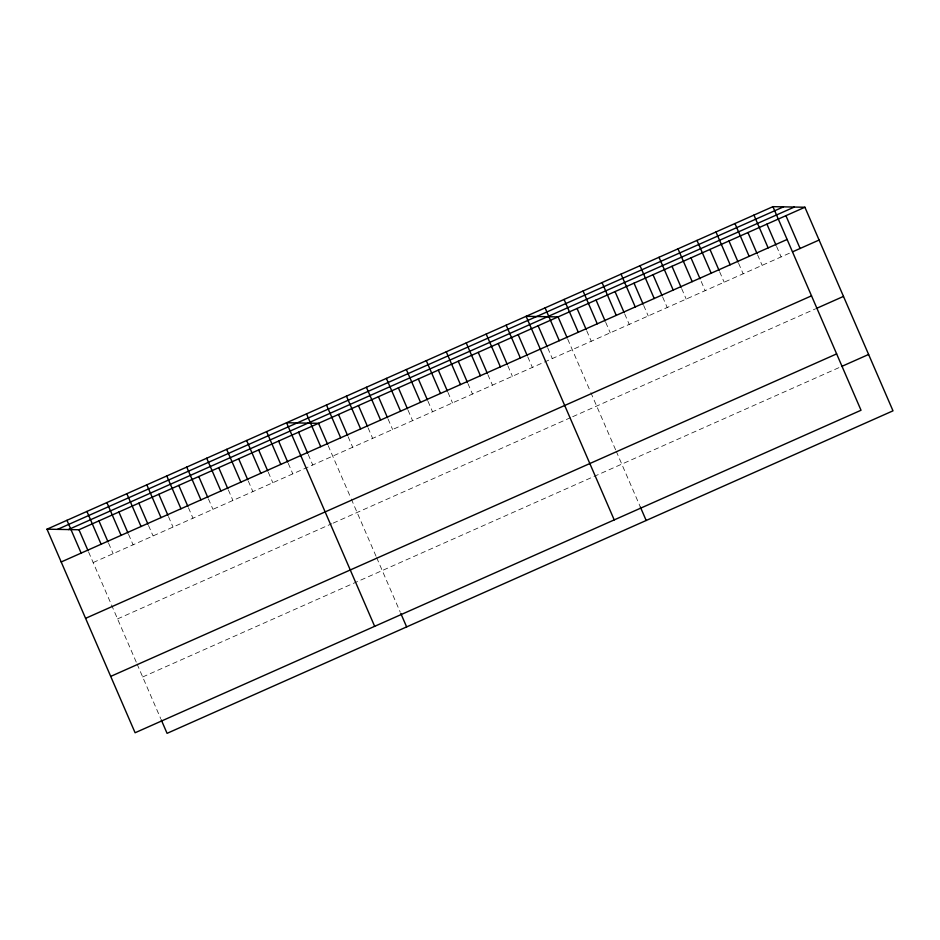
<?xml version="1.0" encoding="UTF-8"?>
<svg xmlns="http://www.w3.org/2000/svg" width="940" height="940" viewBox="0 0 940 940"><rect width="100%" height="100%" fill="white"/><g stroke="black" fill="none" stroke-linecap="round" stroke-linejoin="round"><path stroke-width="0.7" stroke-dasharray="4.7 3.53" d="M93.166 562.543L791.245 252.413M117.559 618.908L331.82 523.709M333.16 523.122L571.379 417.289M572.707 416.702L815.638 308.778M142.68 676.976L839.502 367.399M776.581 246.409L781.116 256.914M757.593 254.846L762.14 265.35M738.605 263.282L743.152 273.775M719.617 271.719L724.164 282.212M701.205 281.471L705.176 290.648M681.653 288.592L686.188 299.084M662.665 297.028L667.212 307.521M643.677 305.453L648.224 315.957M624.689 313.889L629.236 324.394M605.712 322.326L610.248 332.819M586.725 330.762L591.26 341.255M567.736 339.199L590.285 391.298M590.861 392.638L615.653 449.931M616.205 451.224L640.375 507.06M547.773 348.07L552.321 358.563M527.81 356.93L532.357 367.434M507.847 365.801L512.394 376.305M487.884 374.672L492.431 385.165M467.92 383.544L472.468 394.036M447.957 392.415L452.504 402.907M427.994 401.274L432.541 411.779M408.031 410.146L412.578 420.65M388.067 419.017L392.615 429.51M368.104 427.888L372.651 438.381M348.141 436.759L352.688 447.252M328.178 445.619L350.726 497.718M351.302 499.058L376.094 556.351M376.658 557.643L400.24 612.152M308.214 454.49L312.762 464.995M288.251 463.361L292.798 473.854M268.288 472.233L272.835 482.725M248.325 481.104L252.872 491.596M228.361 489.963L232.909 500.468M208.398 498.835L212.945 509.339M188.435 507.706L192.982 518.198M168.471 516.577L173.019 527.07M148.508 525.448L153.055 535.941M128.545 534.308L133.092 544.812M108.582 543.179L113.129 553.684M88.619 552.05L136.535 662.782M137.099 664.075L160.681 718.571"/><path stroke-width="1.41" d="M772.927 206.659L861.028 410.251L135.102 732.754L47 529.173L772.927 206.659L804.899 207.246L893 410.827L167.073 733.341L161.269 719.911M57.551 529.361L783.478 206.859M68.42 529.561L794.347 207.047M47 529.173L78.972 529.749L804.899 207.246M61.194 561.967L787.121 239.465M792.514 251.85L819.093 240.041M85.587 618.332L811.514 295.83M816.907 308.214L843.486 296.406M110.709 676.4L836.635 353.898M842.029 366.283L868.607 354.474M785.911 215.671L800.105 248.477M766.923 224.108L776.017 245.105M753.939 215.096L768.133 247.901M747.946 232.544L757.029 253.542M734.951 223.532L749.157 256.338M728.958 240.981L738.041 261.978M715.975 231.969L730.168 264.774M709.97 249.417L719.053 270.403M696.986 240.405L711.181 273.199M690.982 257.854L700.065 278.839M677.999 248.842L692.193 281.636M671.994 266.279L681.077 287.276M659.011 257.278L673.205 290.072M653.018 274.715L662.101 295.712M640.023 265.703L654.216 298.509M634.03 283.151L643.113 304.149M621.046 274.139L635.24 306.945M615.042 291.588L624.125 312.585M602.058 282.576L616.252 315.382M596.054 300.024L605.137 321.01M583.07 291.012L597.264 323.818M577.066 308.461L586.149 329.447M564.082 299.449L578.276 332.243M567.173 337.883L558.078 316.897L526.118 316.322L614.22 519.902M640.375 507.06L646.18 520.478M545.094 307.885L559.288 340.68M538.115 325.757L547.209 346.754M518.152 334.628L527.246 355.626M506.155 325.181L520.349 357.987M498.2 343.5L507.283 364.497M486.191 334.053L500.386 366.859M478.237 352.371L487.32 373.356M466.228 342.924L480.422 375.73M458.274 361.242L467.356 382.228M446.265 351.795L460.459 384.589M438.31 370.102L447.393 391.099M426.302 360.666L440.496 393.461M418.347 378.973L427.43 399.97M406.339 369.526L420.532 402.332M398.384 387.844L407.466 408.841M386.375 378.397L400.569 411.203M378.421 396.715L387.503 417.701M366.412 387.268L380.606 420.074M358.457 405.587L367.54 426.572M346.449 396.139L360.643 428.934M338.494 414.446L347.577 435.443M326.486 405.011L340.68 437.805M327.613 444.315L318.531 423.317L286.559 422.741L374.661 626.334M400.816 613.491L406.632 626.909M306.522 413.87L320.716 446.676M298.567 432.189L307.65 453.186M278.604 441.06L287.687 462.045M266.596 431.613L280.79 464.419M258.641 449.931L267.724 470.916M246.633 440.484L260.827 473.278M238.678 458.791L247.761 479.788M226.669 449.355L240.863 482.149M218.714 467.662L227.797 488.659M206.706 458.215L220.9 491.021M198.751 476.533L207.834 497.53M186.743 467.086L200.937 499.892M178.788 485.404L187.871 506.39M166.78 475.957L180.974 508.763M158.825 494.276L167.907 515.261M146.816 484.829L161.01 517.623M138.862 503.135L147.944 524.132M126.853 493.7L141.047 526.494M118.898 512.006L127.981 533.004M106.89 502.559L121.084 535.365M98.935 520.878L108.018 541.875M86.927 511.43L101.121 544.236M78.972 529.749L88.055 550.734M66.963 520.302L81.157 553.108"/></g></svg>
